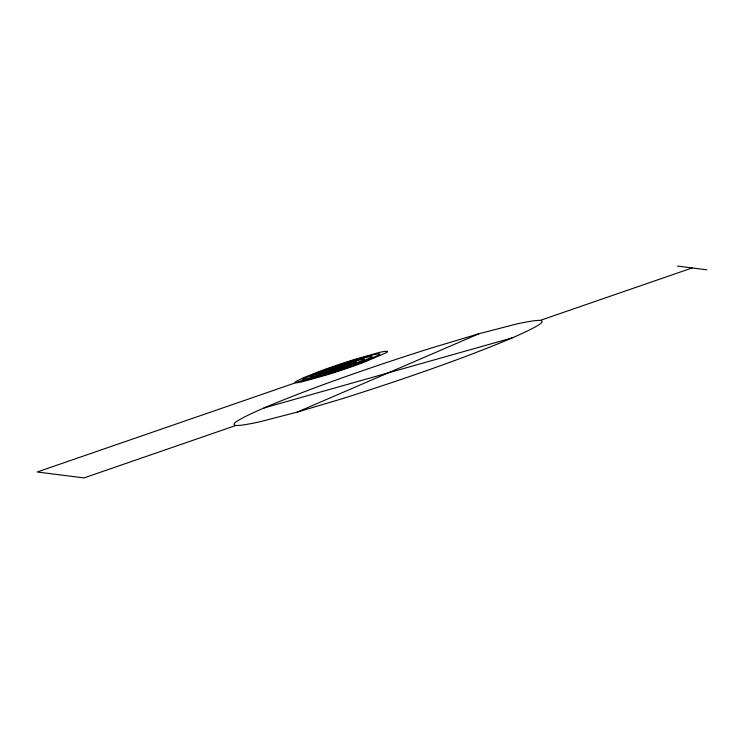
<?xml version="1.0" encoding="UTF-8"?>
<svg xmlns="http://www.w3.org/2000/svg" width="744" height="744" viewBox="0 0 744 744"><rect width="100%" height="100%" fill="white"/><g stroke="black" fill="none" stroke-linecap="round" stroke-linejoin="round"><path stroke-width="1.12" d="M341.282 367.006L37.2 471.994L84.007 477.908L236.043 425.419A178.011 8.696 -17 0 0 259.684 421.829L297.126 412.139L479.052 333.712L516.494 324.021A178.011 8.696 -17 0 1 540.135 320.432L692.171 267.942M479.052 333.712L429.809 348.49A178.011 8.696 -17 0 0 364.69 369.963A278.786 13.615 -17 0 0 310.732 389.335A421.178 20.572 -17 0 0 237.68 420.825A278.786 13.615 -17 0 0 236.043 425.419M297.126 412.139L342.342 398.682A189.013 9.235 -17 0 0 411.488 375.887A278.786 13.615 -17 0 0 465.446 356.516A421.178 20.572 -17 0 0 538.498 325.026A278.786 13.615 -17 0 0 540.135 320.432M264.027 407.954L512.151 337.897M677.552 266.092L706.8 269.793M326.244 371.795L326.077 372.251L328.448 371.898L343.626 367.303L353.688 363.5L356.488 361.751L338.948 366.708L326.244 371.795M333.768 369.396L342.454 367.155L348.889 364.374L333.768 369.396M304.064 377.506L296.159 381.374A83.635 4.083 -17 0 0 295.675 382.751A53.401 2.613 -17 0 0 302.762 381.672L328.764 374.334A53.401 2.613 -17 0 0 348.304 367.889A83.635 4.083 -17 0 0 364.495 362.077L386.406 352.637A83.635 4.083 -17 0 0 386.899 351.252A53.401 2.613 -17 0 0 379.803 352.331L355.009 359.278A56.702 2.771 -17 0 0 334.261 366.113A83.635 4.083 -17 0 0 318.079 371.926L304.064 377.506M310.267 375.757L303.682 378.975A69.694 3.404 -17 0 0 303.273 380.128A44.501 2.176 -17 0 0 309.188 379.226L330.857 373.107A44.501 2.176 -17 0 0 347.132 367.741A69.694 3.404 -17 0 0 360.626 362.905L378.891 355.028A69.694 3.404 -17 0 0 379.291 353.884A44.501 2.176 -17 0 0 373.386 354.776L352.721 360.561A47.253 2.306 -17 0 0 335.432 366.262A69.694 3.404 -17 0 0 321.947 371.107L310.267 375.757M316.47 374.009L311.206 376.585A55.754 2.725 -17 0 0 310.88 377.506A35.6 1.739 -17 0 0 315.605 376.78L332.94 371.888A35.6 1.739 -17 0 0 345.969 367.592A55.754 2.725 -17 0 0 356.757 363.723L371.368 357.427A55.754 2.725 -17 0 0 371.693 356.506A35.6 1.739 -17 0 0 366.969 357.222L350.433 361.854A37.804 1.851 -17 0 0 336.604 366.411A55.754 2.725 -17 0 0 325.816 370.289L316.47 374.009M322.673 372.26L318.72 374.186A41.822 2.046 -17 0 0 318.478 374.874A26.7 1.302 -17 0 0 322.022 374.334L335.023 370.67A26.7 1.302 -17 0 0 344.798 367.443A41.822 2.046 -17 0 0 352.889 364.541L363.844 359.817A41.822 2.046 -17 0 0 364.095 359.129A26.7 1.302 -17 0 0 360.542 359.668L348.146 363.137A28.356 1.386 -17 0 0 337.776 366.56A41.822 2.046 -17 0 0 329.685 369.461L322.673 372.26"/></g></svg>
